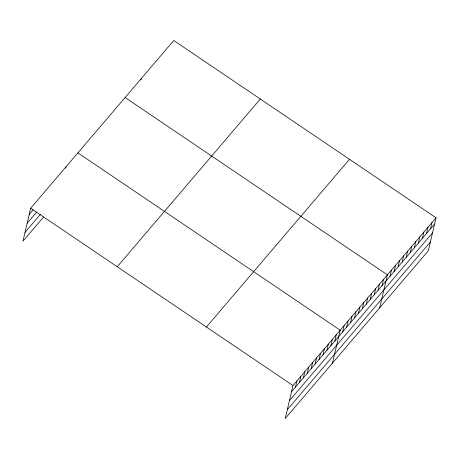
<?xml version="1.0" encoding="UTF-8"?>
<svg xmlns="http://www.w3.org/2000/svg" width="459" height="459" viewBox="0 0 459 459"><rect width="100%" height="100%" fill="white"/><g stroke="black" fill="none" stroke-linecap="round" stroke-linejoin="round"><path stroke-width="0.69" d="M436.05 217.818L292.98 385.543L285.251 418.493L428.322 250.775L436.05 217.818L173.749 40.507L30.678 208.225L22.95 241.182L43.496 217.096M65.763 168.109L66.09 166.715M140.993 79.912L141.32 78.523M295.447 387.184L296.916 380.93M299.383 382.571L300.846 376.317M303.313 377.958L304.782 371.704M307.249 373.351L308.718 367.091M311.185 368.738L312.654 362.478M315.121 364.125L316.584 357.865M319.051 359.512L320.52 353.252M322.987 354.899L324.456 348.639M326.923 350.286L328.392 344.032M330.859 345.673L332.322 339.419M334.789 341.06L336.258 334.806M332.465 363.149L340.194 330.193L77.892 152.876M342.661 331.84L344.13 325.58M346.597 327.227L348.06 320.967M350.527 322.614L351.996 316.354M354.463 318.001L355.932 311.741M358.399 313.388L359.867 307.128M362.335 308.775L363.798 302.521M366.265 304.162L367.734 297.908M370.201 299.549L371.67 293.295M374.137 294.936L375.605 288.682M378.067 290.329L379.536 284.069M382.003 285.716L383.472 279.456M379.679 307.8L387.407 274.843L125.106 97.532M389.989 276.347L391.458 270.093M394.046 271.596L395.515 265.342M398.102 266.845L399.565 260.586M402.153 262.095L403.622 255.835M406.209 257.338L407.672 251.084M410.26 252.588L411.729 246.334M414.316 247.837L415.779 241.577M418.367 243.086L419.836 236.827M422.423 238.33L423.886 232.076M426.474 233.579L427.943 227.325M430.531 228.829L431.994 222.569M29.21 214.485L33.146 209.872M27.144 223.292L36.76 212.018M25.015 232.369L40.317 214.433M117.24 266.742L260.31 99.018M206.418 327.026L349.488 159.307M291.511 391.797L434.581 224.078M289.445 400.609L432.516 232.885M287.317 409.686L430.387 241.962M30.678 208.225L292.98 385.543"/></g></svg>
